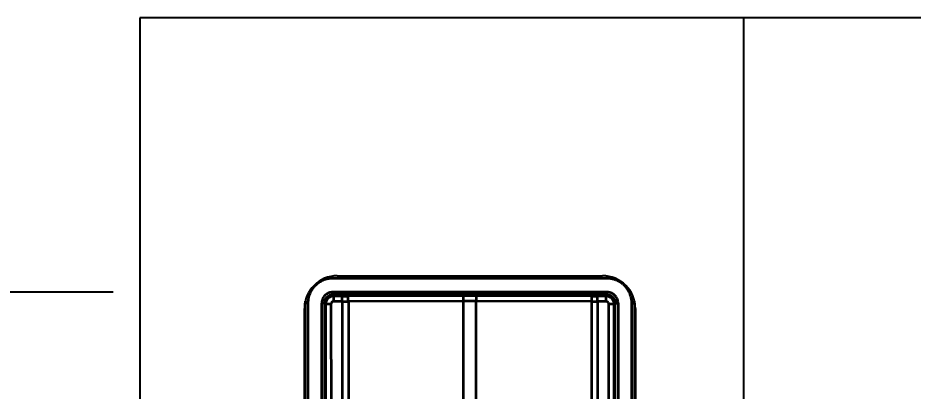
# Model space of a CAD drawing. Header units: millimetres. Extents: x 68 to 2000, y 100 to 2870.
# Drawn here: x 717.1 to 880.2, y 2455.6 to 2523.7 of the extents above; entities that cross this region are included whole.
import ezdxf

# ---------------------------------------------------------------- set-up
doc = ezdxf.new("R2010")
doc.units = ezdxf.units.MM
doc.header["$LTSCALE"] = 10
for name, color, linetype, lineweight in [('_Sichtbarkanten', 7, 'Continuous', 25), ('Bemaßung (ISO)', 7, 'Continuous', 25), ('Sichtbar schmal (ISO)', 7, 'Continuous', 35)]:
    doc.layers.add(name, color=color, linetype=linetype, lineweight=lineweight)
doc.styles.add('Notiztext (DIN)', font='verdana.ttf')
doc.dimstyles.new('Standard (DIN)', dxfattribs={"dimscale": 10, "dimtxt": 2.5, "dimasz": 2.5, "dimexe": 2, "dimexo": 4, "dimgap": 0.5, "dimtad": 1, "dimdec": 1, "dimrnd": 1e-08, "dimtxsty": 'Notiztext (DIN)', "dimcen": 0.09, "dimclrd": 256, "dimclre": 256, "dimclrt": 256, "dimadec": 0, "dimazin": 2, "dimtfac": 1, "dimtmove": 0, "dimatfit": 3, "dimfxl": 0, "dimtolj": 1, "dimtzin": 0, "dimlwd": -1, "dimlwe": -1, "dimarcsym": 0})

# ---------------------------------------------------------------- blocks, each defined once
blk = doc.blocks.new('*D76')
at = {"layer": 'Bemaßung (ISO)', "transparency": 16777216}
for p, q in [((699.28, 2523.67), (538.41, 2523.67)), ((558.41, 2498.67), (558.41, 2098.67)), ((734.32, 2073.67), (538.41, 2073.67))]:
    blk.add_line(p, q, dxfattribs=at)
for points in [[(554.24, 2498.67), (562.58, 2498.67), (558.41, 2523.67)], [(554.24, 2098.67), (562.58, 2098.67), (558.41, 2073.67)]]:
    blk.add_solid(points, dxfattribs=at)
at = {"layer": 'Defpoints', "color": 0, "transparency": 16777216}
for p in [(739.28, 2523.67), (558.41, 2073.67), (774.32, 2073.67)]:
    blk.add_point(p, dxfattribs=at)
at = {"layer": 'Bemaßung (ISO)', "transparency": 16777216, "insert": (527.39, 2267.66), "char_height": 25, "attachment_point": 1, "rotation": 90, "style": 'Notiztext (DIN)'}
blk.add_mtext('\\A1;450', dxfattribs=at)
blk = doc.blocks.new('*D77')
at = {"layer": 'Bemaßung (ISO)', "transparency": 16777216}
for p, q in [((699.28, 2523.67), (439.28, 2523.67)), ((459.28, 2498.67), (459.28, 1648.67)), ((699.28, 1623.67), (439.28, 1623.67))]:
    blk.add_line(p, q, dxfattribs=at)
for points in [[(455.11, 2498.67), (463.45, 2498.67), (459.28, 2523.67)], [(455.11, 1648.67), (463.45, 1648.67), (459.28, 1623.67)]]:
    blk.add_solid(points, dxfattribs=at)
at = {"layer": 'Defpoints', "color": 0, "transparency": 16777216}
for p in [(739.28, 2523.67), (459.28, 1623.67), (739.28, 1623.67)]:
    blk.add_point(p, dxfattribs=at)
at = {"layer": 'Bemaßung (ISO)', "transparency": 16777216, "insert": (428.26, 2042.96), "char_height": 25, "attachment_point": 1, "rotation": 90, "style": 'Notiztext (DIN)'}
blk.add_mtext('\\A1;900', dxfattribs=at)
blk = doc.blocks.new('*D78')
at = {"layer": 'Bemaßung (ISO)', "transparency": 16777216}
for p, q in [((734.44, 2473.66), (627.2, 2473.66)), ((647.2, 1698.68), (647.2, 2448.66)), ((734.44, 1673.68), (627.2, 1673.68))]:
    blk.add_line(p, q, dxfattribs=at)
for points in [[(643.04, 2448.66), (651.37, 2448.66), (647.2, 2473.66)], [(643.04, 1698.68), (651.37, 1698.68), (647.2, 1673.68)]]:
    blk.add_solid(points, dxfattribs=at)
at = {"layer": 'Defpoints', "color": 0, "transparency": 16777216}
for p in [(647.2, 2473.66), (774.44, 2473.66), (774.44, 1673.68)]:
    blk.add_point(p, dxfattribs=at)
at = {"layer": 'Bemaßung (ISO)', "transparency": 16777216, "insert": (616.06, 2043.04), "char_height": 25, "attachment_point": 1, "rotation": 90, "style": 'Notiztext (DIN)'}
blk.add_mtext('\\A1;800', dxfattribs=at)

msp = doc.modelspace()

# ---------------------------------------------------------------- linework, layer by layer
at = {"layer": '_Sichtbarkanten'}
for p, q in [((739.28, 2523.67), (739.28, 1623.67)), ((849.28, 2523.67), (739.28, 2523.67)), ((1639.28, 2523.67), (849.28, 2523.67)), ((849.28, 2523.67), (849.28, 1623.67)), ((775.28, 2476.67), (823.58, 2476.67)), ((769.28, 1676.67), (769.28, 2470.67)), ((829.58, 2470.67), (829.58, 1676.67))]:
    msp.add_line(p, q, dxfattribs=at)
for centre, start, end in [((775.28, 2470.67), 90, 180), ((823.58, 2470.67), 0, 90)]:
    msp.add_arc(centre, 6, start, end, dxfattribs=at)
at = {"layer": 'Sichtbar schmal (ISO)'}
for p, q in [((774.42, 2476.18), (774.42, 2476.61)), ((824.44, 2476.18), (774.42, 2476.18)), ((824.44, 2476.18), (824.44, 2476.61)), ((824.42, 2473.66), (774.44, 2473.66)), ((774.44, 2473.16), (774.44, 2473.66)), ((824.42, 2473.16), (774.44, 2473.16)), ((774.63, 2472.97), (774.44, 2473.16)), ((774.63, 2471.98), (774.63, 2472.97)), ((776.16, 2472.97), (774.63, 2472.97)), ((776.16, 2471.98), (776.16, 2472.97)), ((798.17, 2473.02), (777.18, 2472.97)), ((821.68, 2472.97), (800.68, 2473.02)), ((824.23, 2472.97), (822.7, 2472.97)), ((822.7, 2471.98), (822.7, 2472.97)), ((824.42, 2473.16), (824.23, 2472.97)), ((824.23, 2471.98), (824.23, 2472.97)), ((824.42, 2473.16), (824.42, 2473.66)), ((769.37, 2471.73), (769.42, 2471.68)), ((769.92, 2471.68), (769.42, 2471.68)), ((769.42, 1675.66), (769.42, 2471.68)), ((769.92, 2471.68), (769.92, 1675.66)), ((772.44, 1675.68), (772.44, 2471.66)), ((772.94, 2471.66), (772.44, 2471.66)), ((772.94, 2471.66), (772.94, 1675.68)), ((773.13, 2471.47), (772.94, 2471.66)), ((773.13, 2471.47), (773.15, 2171.29)), ((774.13, 2471.48), (774.15, 2171.29)), ((776.16, 2471.98), (774.63, 2471.98)), ((776.16, 2471.98), (776.16, 2438.35)), ((798.29, 2472.02), (777.3, 2471.98)), ((777.3, 2471.98), (777.3, 2438.35)), ((798.29, 2453.76), (798.29, 2472.02)), ((821.56, 2471.98), (800.57, 2472.02)), ((800.57, 2453.76), (800.57, 2472.02)), ((821.56, 2471.98), (821.56, 2438.35)), ((824.23, 2471.98), (822.7, 2471.98)), ((822.7, 2471.98), (822.7, 2438.35)), ((824.71, 2171.29), (824.73, 2471.48)), ((825.71, 2171.29), (825.73, 2471.47)), ((825.92, 2471.66), (825.73, 2471.47)), ((825.92, 1675.68), (825.92, 2471.66)), ((825.92, 2471.66), (826.42, 2471.66)), ((826.42, 2471.66), (826.42, 1675.68)), ((828.94, 1675.66), (828.94, 2471.68)), ((828.94, 2471.68), (829.44, 2471.68)), ((829.44, 2471.68), (829.49, 2471.73)), ((829.44, 2471.68), (829.44, 1675.66))]:
    msp.add_line(p, q, dxfattribs=at)
for centre, major_axis, ratio, start_param, end_param in [((774.44, 2471.66), (1.07, -1.05), 0.999497, 2.349984, 3.92047), ((774.63, 2471.47), (-0.97, -1.14), 0.999883, 3.846181, 5.416735), ((776.16, 2473.13), (-9, 0), 0.017452, 1.570798, 1.685192), ((777.18, 2471.97), (-0.002, 1), 0.11413, 4.717362, 6.265617), ((799.43, 2472.83), (-11, 0), 0.017452, 4.597992, 4.826786), ((798.17, 2472.02), (-0.002, 1), 0.11413, 4.717362, 6.265617), ((800.68, 2472.02), (0.002, 1), 0.11413, 0.017568, 1.565823), ((821.68, 2471.97), (0.002, 1), 0.11413, 0.017568, 1.565823), ((822.7, 2473.13), (-9, 0), 0.017452, 1.456401, 1.570795), ((824.23, 2471.47), (-0.97, 1.14), 0.999883, 4.008043, 5.578597), ((824.42, 2471.66), (1.06, 1.07), 0.999494, 5.492216, 7.062697), ((774.42, 2471.68), (3.54, -3.54), 0.999752, 3.859568, 3.926767), ((774.13, 2471.47), (-1, 0), 0.005236, 4.712389, 6.265732), ((776.16, 2472.13), (-10, 0), 0.015186, 1.570796, 1.685187), ((799.43, 2471.83), (-10, 0), 0.01972, 4.597986, 4.826791), ((822.7, 2472.13), (-10, 0), 0.015185, 1.456405, 1.570796), ((824.73, 2471.47), (1, 0), 0.005236, 0.017454, 1.570797), ((824.44, 2471.68), (3.54, 3.54), 0.999752, 5.498033, 5.565232)]:
    msp.add_ellipse(centre, major_axis=major_axis, ratio=ratio, start_param=start_param, end_param=end_param, dxfattribs=at)
for points, knots in [([(774.42, 2476.18), (774.21, 2476.18), (773.99, 2476.16), (773.78, 2476.13), (773.57, 2476.1), (773.36, 2476.06), (773.16, 2476), (772.95, 2475.94), (772.75, 2475.86), (772.56, 2475.78), (772.37, 2475.69), (772.18, 2475.59), (772, 2475.47), (772, 2475.47), (771.99, 2475.47), (771.99, 2475.47), (771.82, 2475.35), (771.65, 2475.23), (771.49, 2475.1), (771.49, 2475.09), (771.48, 2475.09), (771.47, 2475.08), (771.32, 2474.95), (771.18, 2474.8), (771.04, 2474.65), (771.03, 2474.64), (771.03, 2474.63), (771.02, 2474.63), (770.89, 2474.47), (770.77, 2474.31), (770.66, 2474.15), (770.65, 2474.13), (770.64, 2474.12), (770.63, 2474.11), (770.53, 2473.94), (770.43, 2473.77), (770.35, 2473.59), (770.34, 2473.58), (770.33, 2473.56), (770.33, 2473.55), (770.24, 2473.37), (770.17, 2473.18), (770.12, 2472.99), (770.11, 2472.97), (770.11, 2472.96), (770.1, 2472.94), (770.04, 2472.75), (770, 2472.55), (769.97, 2472.35), (769.97, 2472.34), (769.97, 2472.33), (769.97, 2472.32), (769.94, 2472.1), (769.92, 2471.89), (769.92, 2471.68)], [0, 0, 0, 0, 0.090909, 0.090909, 0.090909, 0.1818, 0.1818, 0.1818, 0.271567, 0.271567, 0.271567, 0.361266, 0.361266, 0.361266, 0.363636, 0.363636, 0.363636, 0.450981, 0.450981, 0.450981, 0.454545, 0.454545, 0.454545, 0.540704, 0.540704, 0.540704, 0.545455, 0.545455, 0.545455, 0.630477, 0.630477, 0.630477, 0.636364, 0.636364, 0.636364, 0.720049, 0.720049, 0.720049, 0.727273, 0.727273, 0.727273, 0.811386, 0.811386, 0.811386, 0.818182, 0.818182, 0.818182, 0.904883, 0.904883, 0.904883, 0.909091, 0.909091, 0.909091, 1, 1, 1, 1]), ([(828.94, 2471.68), (828.94, 2471.89), (828.92, 2472.1), (828.89, 2472.32), (828.86, 2472.53), (828.82, 2472.74), (828.76, 2472.94), (828.7, 2473.15), (828.62, 2473.34), (828.54, 2473.54), (828.45, 2473.73), (828.35, 2473.92), (828.23, 2474.1), (828.23, 2474.1), (828.23, 2474.11), (828.22, 2474.11), (828.11, 2474.28), (827.99, 2474.45), (827.86, 2474.61), (827.85, 2474.61), (827.85, 2474.62), (827.84, 2474.63), (827.71, 2474.78), (827.56, 2474.92), (827.41, 2475.06), (827.4, 2475.07), (827.39, 2475.07), (827.38, 2475.08), (827.23, 2475.21), (827.07, 2475.33), (826.91, 2475.44), (826.89, 2475.45), (826.88, 2475.46), (826.87, 2475.47), (826.7, 2475.57), (826.53, 2475.67), (826.35, 2475.75), (826.34, 2475.76), (826.32, 2475.77), (826.31, 2475.77), (826.12, 2475.86), (825.94, 2475.93), (825.75, 2475.98), (825.73, 2475.99), (825.72, 2475.99), (825.7, 2476), (825.51, 2476.05), (825.31, 2476.1), (825.1, 2476.13), (825.09, 2476.13), (825.09, 2476.13), (825.08, 2476.13), (824.86, 2476.16), (824.65, 2476.18), (824.44, 2476.18)], [0, 0, 0, 0, 0.090909, 0.090909, 0.090909, 0.181748, 0.181748, 0.181748, 0.271516, 0.271516, 0.271516, 0.361211, 0.361211, 0.361211, 0.363636, 0.363636, 0.363636, 0.450924, 0.450924, 0.450924, 0.454545, 0.454545, 0.454545, 0.540645, 0.540645, 0.540645, 0.545455, 0.545455, 0.545455, 0.63041, 0.63041, 0.63041, 0.636364, 0.636364, 0.636364, 0.719986, 0.719986, 0.719986, 0.727273, 0.727273, 0.727273, 0.811363, 0.811363, 0.811363, 0.818182, 0.818182, 0.818182, 0.904885, 0.904885, 0.904885, 0.909091, 0.909091, 0.909091, 1, 1, 1, 1]), ([(774.44, 2473.66), (774.32, 2473.66), (774.21, 2473.65), (774.09, 2473.63), (773.98, 2473.61), (773.87, 2473.58), (773.76, 2473.54), (773.64, 2473.5), (773.54, 2473.45), (773.44, 2473.39), (773.34, 2473.33), (773.24, 2473.27), (773.15, 2473.19), (773.06, 2473.12), (772.98, 2473.04), (772.91, 2472.95), (772.83, 2472.86), (772.76, 2472.76), (772.7, 2472.66), (772.65, 2472.56), (772.6, 2472.45), (772.56, 2472.34), (772.52, 2472.23), (772.49, 2472.12), (772.47, 2472), (772.45, 2471.89), (772.44, 2471.78), (772.44, 2471.66)], [0, 0, 0, 0, 0.111111, 0.111111, 0.111111, 0.222222, 0.222222, 0.222222, 0.333333, 0.333333, 0.333333, 0.444444, 0.444444, 0.444444, 0.555556, 0.555556, 0.555556, 0.666667, 0.666667, 0.666667, 0.777778, 0.777778, 0.777778, 0.888889, 0.888889, 0.888889, 1, 1, 1, 1]), ([(826.42, 2471.66), (826.42, 2471.78), (826.41, 2471.89), (826.39, 2472), (826.37, 2472.12), (826.34, 2472.23), (826.3, 2472.34), (826.26, 2472.45), (826.21, 2472.56), (826.15, 2472.66), (826.1, 2472.76), (826.03, 2472.86), (825.95, 2472.95), (825.88, 2473.04), (825.8, 2473.12), (825.71, 2473.19), (825.62, 2473.27), (825.52, 2473.33), (825.42, 2473.39), (825.32, 2473.45), (825.21, 2473.5), (825.1, 2473.54), (824.99, 2473.58), (824.88, 2473.61), (824.76, 2473.63), (824.65, 2473.65), (824.54, 2473.66), (824.42, 2473.66)], [0, 0, 0, 0, 0.111111, 0.111111, 0.111111, 0.222222, 0.222222, 0.222222, 0.333333, 0.333333, 0.333333, 0.444444, 0.444444, 0.444444, 0.555556, 0.555556, 0.555556, 0.666667, 0.666667, 0.666667, 0.777778, 0.777778, 0.777778, 0.888889, 0.888889, 0.888889, 1, 1, 1, 1])]:
    msp.add_open_spline(points, degree=3, knots=knots, dxfattribs=at)
for points in [[(774.63, 2471.98), (774.59, 2471.98), (774.53, 2471.97), (774.43, 2471.94), (774.35, 2471.9), (774.27, 2471.83), (774.21, 2471.76), (774.16, 2471.67), (774.13, 2471.58), (774.13, 2471.51), (774.13, 2471.48)], [(824.73, 2471.48), (824.73, 2471.51), (824.73, 2471.58), (824.7, 2471.67), (824.65, 2471.76), (824.59, 2471.83), (824.51, 2471.9), (824.43, 2471.94), (824.33, 2471.97), (824.27, 2471.98), (824.23, 2471.98)]]:
    msp.add_open_spline(points, degree=3, dxfattribs=at)

# ---------------------------------------------------------------- dimensions: what is measured, and where the dimension line sits
at = {"layer": 'Bemaßung (ISO)'}
for base, p1, p2, picture, middle in [((459.28, 1623.67), (739.28, 2523.67), (739.28, 1623.67), '*D77', (459.28, 2073.67)), ((558.41, 2073.67), (739.28, 2523.67), (774.32, 2073.67), '*D76', (558.41, 2298.67)), ((647.2, 2473.66), (774.44, 1673.68), (774.44, 2473.66), '*D78', (647.2, 2073.67))]:
    dim = msp.add_linear_dim(base=base, p1=p1, p2=p2, angle=90, dimstyle='Standard (DIN)', override={"dimdec": 1, "dimtp": 0, "dimtm": 0, "dimtdec": 2, "dimtofl": 0, "dimatfit": 1}, dxfattribs=at)
    dim.commit()
    dim.dimension.update_dxf_attribs({"geometry": picture, "text_midpoint": middle, "dimtype": 160})

doc.saveas('drawing.dxf')
